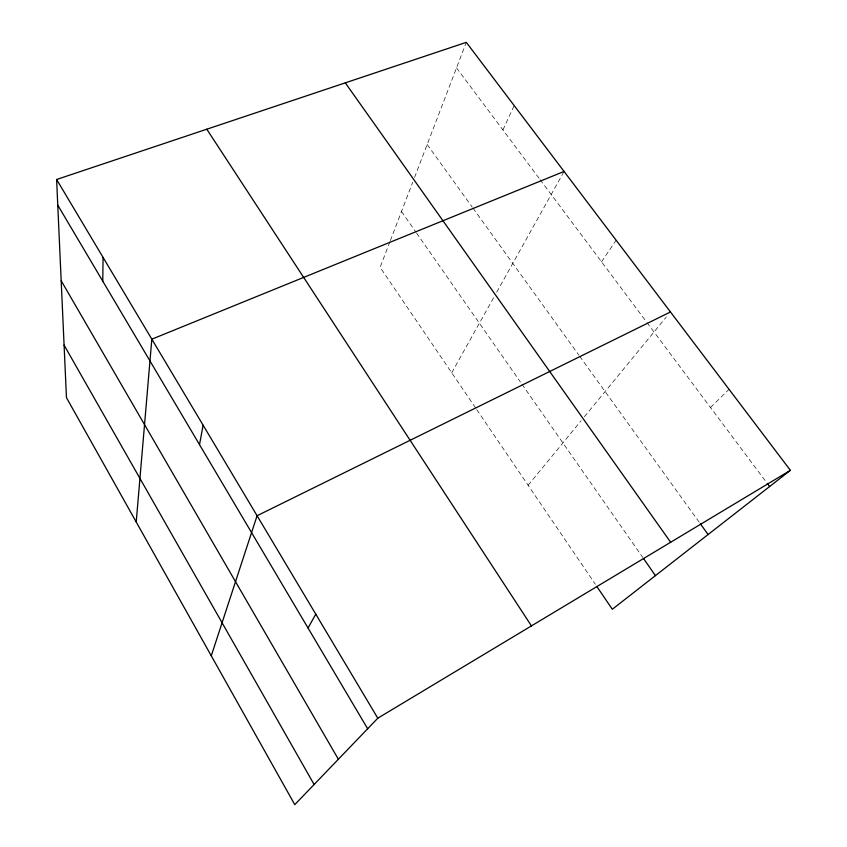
<?xml version="1.0" encoding="UTF-8"?>
<svg xmlns="http://www.w3.org/2000/svg" width="847" height="847" viewBox="0 0 847 847"><rect width="100%" height="100%" fill="white"/><g stroke="black" fill="none" stroke-linecap="round" stroke-linejoin="round"><path stroke-width="0.64" stroke-dasharray="4.24 3.18" d="M389.885 241.829L380.123 267.313L476.046 408.582M390.351 240.612L412.701 182.274M414.564 177.404L466.305 42.35M502.917 129.919L514.182 105.568M451.737 372.786L494.161 296.736M496.734 292.141L564.07 171.454M601.539 261.808L616.118 240.188M528.115 485.267L581.106 420.758M584.409 416.735L666.356 316.969M710.506 407.523L729.034 389.302M456.522 67.887L539.338 178.622M540.121 179.68L646.187 321.521M646.97 322.569L766.45 482.335M427.163 144.53L472.234 207.102M473.007 208.161L578.872 355.147M579.644 356.216L699.59 522.737M401.51 211.496L415.771 231.951M416.523 233.02L520.418 382.008M521.9 384.136L642.714 557.379M476.776 409.662L595.325 584.25"/><path stroke-width="1.27" d="M102.773 281.193L103.059 257.393M136.219 522.006L151.825 339.192L564.07 171.454M199.511 444.633L203.111 425.194M211.274 655.79L257.086 515.728L670.475 311.961M308.054 628.029L315.762 614.139M790.389 470.329L377.804 718.192L294.777 804.65L66.458 397.645L56.611 179.49L466.305 42.35L790.389 470.329L612.307 609.268L596.796 586.431M767.234 483.393L769.595 486.549M700.363 523.806L708.092 534.542M345.301 82.858L670.655 542.26M643.466 558.448L655.44 575.621M206.795 129.22L531.44 625.901M56.611 179.49L377.804 718.192M57.765 205.143L367.662 728.759M61.185 280.728L338.377 759.251M64.086 345.121L314.121 784.513"/></g></svg>
